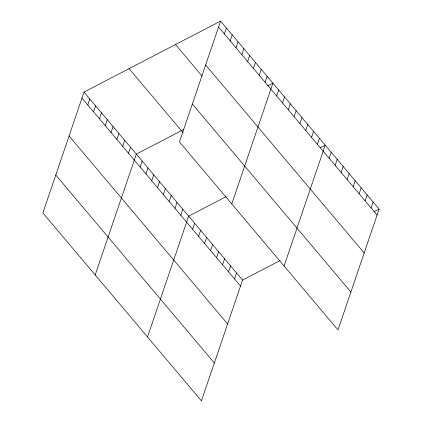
<?xml version="1.0" encoding="UTF-8"?>
<svg xmlns="http://www.w3.org/2000/svg" width="422" height="422" viewBox="0 0 422 422"><rect width="100%" height="100%" fill="white"/><g stroke="black" fill="none" stroke-linecap="round" stroke-linejoin="round"><path stroke-width="0.63" d="M220.579 21.1L179.445 141.924L337.99 329.909L379.125 209.085L220.579 21.1L84.01 92.091L42.875 212.915L201.421 400.9L242.555 280.076L280.113 260.553M87.787 104.962L89.823 98.985M93.6 111.856L95.636 105.875M99.413 118.751L101.449 112.769M105.226 125.645L107.262 119.663M111.039 132.534L113.075 126.553M116.852 139.429L118.888 133.447M122.665 146.323L124.701 140.341M128.478 153.212L130.514 147.231M95.198 274.949L136.327 154.125L183.607 129.549M140.104 167.001L142.14 161.019M145.922 173.89L147.958 167.909M151.735 180.785L153.772 174.803M157.548 187.679L159.585 181.697M163.361 194.568L165.398 188.587M224.356 33.976L226.392 27.994M169.175 201.463L171.211 195.481M230.169 40.865L232.205 34.884M174.988 208.357L177.024 202.375M235.982 47.76L238.019 41.778M180.801 215.246L182.837 209.27M241.795 54.654L243.832 48.672M147.515 336.983L188.65 216.159L226.208 196.636M247.608 61.543L249.645 55.562M192.601 229.241L194.637 223.264M253.422 68.438L255.458 62.456M198.593 236.346L200.629 230.365M259.235 75.332L261.271 69.35M204.58 243.447L206.616 237.465M265.048 82.221L267.084 76.24M210.573 250.547L212.609 244.565M231.768 203.958L272.897 83.134L267.696 85.84M216.56 257.647L218.596 251.67M276.674 96.01L278.71 90.028M222.552 264.752L224.588 258.77M282.487 102.899L284.523 96.923M228.539 271.852L230.576 265.871M288.3 109.794L290.336 103.812M234.526 278.953L236.563 272.971M294.113 116.688L296.149 110.706M299.926 123.577L301.962 117.601M305.739 130.472L307.775 124.49M311.557 137.366L313.593 131.384M317.37 144.255L319.407 138.279M284.085 265.997L325.22 145.168L320.018 147.874M329.171 158.25L331.207 152.273M335.163 165.355L337.199 159.374M341.15 172.456L343.186 166.474M347.137 179.556L349.173 173.574M353.13 186.661L355.166 180.679M359.117 193.761L361.153 187.779M365.109 200.861L367.145 194.88M371.096 207.962L373.132 201.985M373.924 211.786L379.125 209.085M218.543 27.082L377.089 215.067M205.641 64.977L364.186 252.963M175.51 44.526L202.085 76.039M192.348 104.028L350.893 292.013M129.079 68.665L183.058 132.666M84.01 92.091L242.555 280.076M81.974 98.073L240.519 286.058M69.071 135.968L227.616 323.954M55.778 175.019L214.323 362.999"/></g></svg>
